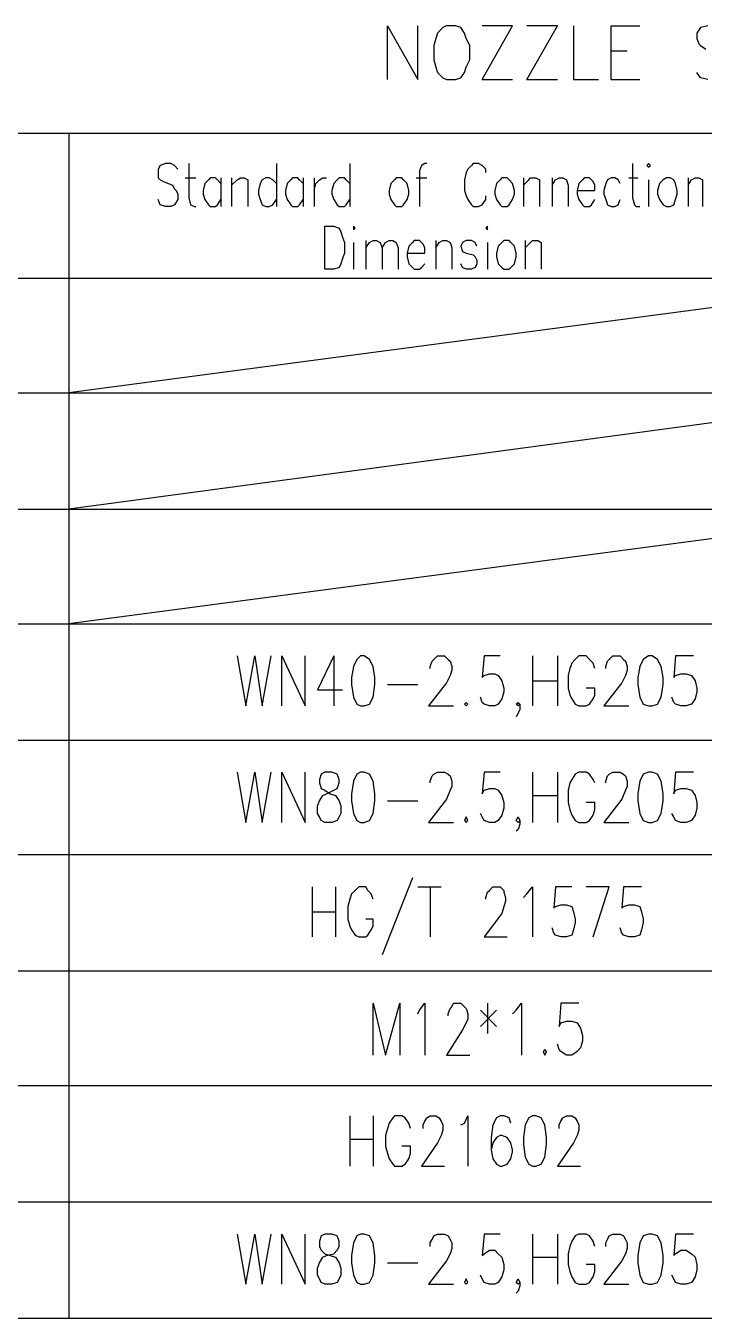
# Model space of a CAD drawing. Extents: x 0.28 to 3.47, y 0.29 to 4.81.
# Drawn here: x 2.7053 to 2.958, y 3.2707 to 3.752 of the extents above; entities that cross this region are included whole.
import ezdxf

# ---------------------------------------------------------------- set-up
doc = ezdxf.new("R2010")
doc.units = 0
doc.header["$MEASUREMENT"] = 0
doc.linetypes.add('AUSGEZOGEN', pattern=[0])
doc.layers.get('0').update_dxf_attribs({"linetype": 'AUSGEZOGEN'})

msp = doc.modelspace()

# ---------------------------------------------------------------- linework, layer by layer
for points in [[(2.84, 3.732), (2.84, 3.752), (2.84, 3.752), (2.85133, 3.732), (2.85133, 3.732), (2.85133, 3.752)], [(2.862, 3.752), (2.86067, 3.75133), (2.86067, 3.75133), (2.85867, 3.74933), (2.85867, 3.74933), (2.858, 3.74733), (2.858, 3.74733), (2.85733, 3.74467), (2.85733, 3.74467), (2.85733, 3.73933), (2.85733, 3.73933), (2.858, 3.73667), (2.858, 3.73667), (2.85867, 3.73467), (2.85867, 3.73467), (2.86067, 3.73267), (2.86067, 3.73267), (2.862, 3.732), (2.862, 3.732), (2.86533, 3.732), (2.86533, 3.732), (2.86733, 3.73267), (2.86733, 3.73267), (2.86867, 3.73467), (2.86867, 3.73467), (2.86933, 3.73667), (2.86933, 3.73667), (2.87067, 3.73933), (2.87067, 3.73933), (2.87067, 3.74467), (2.87067, 3.74467), (2.86933, 3.74733), (2.86933, 3.74733), (2.86867, 3.74933), (2.86867, 3.74933), (2.86733, 3.75133), (2.86733, 3.75133), (2.86533, 3.752), (2.86533, 3.752), (2.862, 3.752), (2.862, 3.752)], [(2.87533, 3.732), (2.88667, 3.752), (2.88667, 3.752), (2.87533, 3.752)], [(2.892, 3.732), (2.90333, 3.752), (2.90333, 3.752), (2.892, 3.752)], [(2.90933, 3.752), (2.90933, 3.732), (2.90933, 3.732), (2.91867, 3.732)], [(2.92333, 3.732), (2.92333, 3.752), (2.92333, 3.752), (2.934, 3.752)], [(2.95933, 3.752), (2.95667, 3.75133), (2.95667, 3.75133), (2.95533, 3.74933), (2.95533, 3.74933), (2.95533, 3.74733), (2.95533, 3.74733), (2.956, 3.74533), (2.956, 3.74533), (2.95667, 3.74467), (2.95667, 3.74467), (2.95867, 3.74333)], [(2.92333, 3.74267), (2.92933, 3.74267)], [(2.87533, 3.732), (2.88667, 3.732)], [(2.892, 3.732), (2.90333, 3.732)], [(2.92333, 3.732), (2.934, 3.732)], [(2.95933, 3.732), (2.95667, 3.73267), (2.95667, 3.73267), (2.95533, 3.73467)], [(2.45267, 3.712), (3.42067, 3.712), (3.42067, 3.712), (3.42067, 3.27067)], [(2.72133, 3.712), (2.72133, 3.658)], [(2.762, 3.69867), (2.76067, 3.7), (2.76067, 3.7), (2.75933, 3.70067), (2.75933, 3.70067), (2.75733, 3.70067), (2.75733, 3.70067), (2.75533, 3.7), (2.75533, 3.7), (2.75467, 3.69867), (2.75467, 3.69867), (2.75467, 3.69533), (2.75467, 3.69533), (2.75533, 3.69467), (2.75533, 3.69467), (2.75667, 3.694), (2.75667, 3.694), (2.76, 3.69267), (2.76, 3.69267), (2.76067, 3.69133), (2.76067, 3.69133), (2.76133, 3.69067), (2.76133, 3.69067), (2.762, 3.68933), (2.762, 3.68933), (2.762, 3.68733), (2.762, 3.68733), (2.76067, 3.68533), (2.76067, 3.68533), (2.75933, 3.68467), (2.75933, 3.68467), (2.75733, 3.68467), (2.75733, 3.68467), (2.75533, 3.68533), (2.75533, 3.68533), (2.75467, 3.68733)], [(2.766, 3.70067), (2.766, 3.688), (2.766, 3.688), (2.76667, 3.68533), (2.76667, 3.68533), (2.768, 3.68467), (2.768, 3.68467), (2.76867, 3.68467)], [(2.79867, 3.70067), (2.79867, 3.68467)], [(2.826, 3.70067), (2.826, 3.68467)], [(2.85467, 3.70067), (2.854, 3.70067), (2.854, 3.70067), (2.85267, 3.7), (2.85267, 3.7), (2.852, 3.698), (2.852, 3.698), (2.852, 3.68467)], [(2.87667, 3.69733), (2.87667, 3.69867), (2.87667, 3.69867), (2.87533, 3.7), (2.87533, 3.7), (2.874, 3.70067), (2.874, 3.70067), (2.872, 3.70067), (2.872, 3.70067), (2.87133, 3.7), (2.87133, 3.7), (2.87, 3.69867), (2.87, 3.69867), (2.86933, 3.69733), (2.86933, 3.69733), (2.86867, 3.69467), (2.86867, 3.69467), (2.86867, 3.69067), (2.86867, 3.69067), (2.86933, 3.68867), (2.86933, 3.68867), (2.87, 3.68733), (2.87, 3.68733), (2.87133, 3.68533), (2.87133, 3.68533), (2.872, 3.68467), (2.872, 3.68467), (2.874, 3.68467), (2.874, 3.68467), (2.87533, 3.68533), (2.87533, 3.68533), (2.87667, 3.68733), (2.87667, 3.68733), (2.87667, 3.68867)], [(2.93133, 3.70067), (2.93133, 3.688), (2.93133, 3.688), (2.932, 3.68533), (2.932, 3.68533), (2.93267, 3.68467), (2.93267, 3.68467), (2.934, 3.68467)], [(2.93667, 3.7), (2.93733, 3.69933), (2.93733, 3.69933), (2.938, 3.7), (2.938, 3.7), (2.93733, 3.70067), (2.93733, 3.70067), (2.93667, 3.7), (2.93667, 3.7)], [(2.76467, 3.69533), (2.76867, 3.69533)], [(2.778, 3.69333), (2.77667, 3.69467), (2.77667, 3.69467), (2.776, 3.69533), (2.776, 3.69533), (2.774, 3.69533), (2.774, 3.69533), (2.77333, 3.69467), (2.77333, 3.69467), (2.772, 3.69333), (2.772, 3.69333), (2.77133, 3.69067), (2.77133, 3.69067), (2.77133, 3.68933), (2.77133, 3.68933), (2.772, 3.68733), (2.772, 3.68733), (2.77333, 3.68533), (2.77333, 3.68533), (2.774, 3.68467), (2.774, 3.68467), (2.776, 3.68467), (2.776, 3.68467), (2.77667, 3.68533), (2.77667, 3.68533), (2.778, 3.68733)], [(2.778, 3.69533), (2.778, 3.68467)], [(2.782, 3.69533), (2.782, 3.68467)], [(2.782, 3.69267), (2.784, 3.69467), (2.784, 3.69467), (2.78533, 3.69533), (2.78533, 3.69533), (2.78667, 3.69533), (2.78667, 3.69533), (2.788, 3.69467), (2.788, 3.69467), (2.788, 3.68467)], [(2.79867, 3.69333), (2.79733, 3.69467), (2.79733, 3.69467), (2.796, 3.69533), (2.796, 3.69533), (2.79467, 3.69533), (2.79467, 3.69533), (2.79333, 3.69467), (2.79333, 3.69467), (2.79267, 3.69333), (2.79267, 3.69333), (2.792, 3.69067), (2.792, 3.69067), (2.792, 3.68933), (2.792, 3.68933), (2.79267, 3.68733), (2.79267, 3.68733), (2.79333, 3.68533), (2.79333, 3.68533), (2.79467, 3.68467), (2.79467, 3.68467), (2.796, 3.68467), (2.796, 3.68467), (2.79733, 3.68533), (2.79733, 3.68533), (2.79867, 3.68733)], [(2.80867, 3.69333), (2.80733, 3.69467), (2.80733, 3.69467), (2.80667, 3.69533), (2.80667, 3.69533), (2.80467, 3.69533), (2.80467, 3.69533), (2.804, 3.69467), (2.804, 3.69467), (2.80267, 3.69333), (2.80267, 3.69333), (2.802, 3.69067), (2.802, 3.69067), (2.802, 3.68933), (2.802, 3.68933), (2.80267, 3.68733), (2.80267, 3.68733), (2.804, 3.68533), (2.804, 3.68533), (2.80467, 3.68467), (2.80467, 3.68467), (2.80667, 3.68467), (2.80667, 3.68467), (2.80733, 3.68533), (2.80733, 3.68533), (2.80867, 3.68733)], [(2.80867, 3.69533), (2.80867, 3.68467)], [(2.81267, 3.69533), (2.81267, 3.68467)], [(2.81267, 3.69067), (2.81333, 3.69333), (2.81333, 3.69333), (2.81467, 3.69467), (2.81467, 3.69467), (2.816, 3.69533), (2.816, 3.69533), (2.81733, 3.69533)], [(2.826, 3.69333), (2.82467, 3.69467), (2.82467, 3.69467), (2.824, 3.69533), (2.824, 3.69533), (2.822, 3.69533), (2.822, 3.69533), (2.82133, 3.69467), (2.82133, 3.69467), (2.82, 3.69333), (2.82, 3.69333), (2.81933, 3.69067), (2.81933, 3.69067), (2.81933, 3.68933), (2.81933, 3.68933), (2.82, 3.68733), (2.82, 3.68733), (2.82133, 3.68533), (2.82133, 3.68533), (2.822, 3.68467), (2.822, 3.68467), (2.824, 3.68467), (2.824, 3.68467), (2.82467, 3.68533), (2.82467, 3.68533), (2.826, 3.68733)], [(2.84333, 3.69533), (2.84267, 3.69467), (2.84267, 3.69467), (2.84133, 3.69333), (2.84133, 3.69333), (2.84067, 3.69067), (2.84067, 3.69067), (2.84067, 3.68933), (2.84067, 3.68933), (2.84133, 3.68733), (2.84133, 3.68733), (2.84267, 3.68533), (2.84267, 3.68533), (2.84333, 3.68467), (2.84333, 3.68467), (2.84533, 3.68467), (2.84533, 3.68467), (2.846, 3.68533), (2.846, 3.68533), (2.84733, 3.68733), (2.84733, 3.68733), (2.848, 3.68933), (2.848, 3.68933), (2.848, 3.69067), (2.848, 3.69067), (2.84733, 3.69333), (2.84733, 3.69333), (2.846, 3.69467), (2.846, 3.69467), (2.84533, 3.69533), (2.84533, 3.69533), (2.84333, 3.69533), (2.84333, 3.69533)], [(2.85067, 3.69533), (2.85467, 3.69533)], [(2.88267, 3.69533), (2.882, 3.69467), (2.882, 3.69467), (2.88067, 3.69333), (2.88067, 3.69333), (2.88, 3.69067), (2.88, 3.69067), (2.88, 3.68933), (2.88, 3.68933), (2.88067, 3.68733), (2.88067, 3.68733), (2.882, 3.68533), (2.882, 3.68533), (2.88267, 3.68467), (2.88267, 3.68467), (2.88467, 3.68467), (2.88467, 3.68467), (2.88533, 3.68533), (2.88533, 3.68533), (2.88667, 3.68733), (2.88667, 3.68733), (2.88733, 3.68933), (2.88733, 3.68933), (2.88733, 3.69067), (2.88733, 3.69067), (2.88667, 3.69333), (2.88667, 3.69333), (2.88533, 3.69467), (2.88533, 3.69467), (2.88467, 3.69533), (2.88467, 3.69533), (2.88267, 3.69533), (2.88267, 3.69533)], [(2.89067, 3.69533), (2.89067, 3.68467)], [(2.89067, 3.69267), (2.89267, 3.69467), (2.89267, 3.69467), (2.89333, 3.69533), (2.89333, 3.69533), (2.89533, 3.69533), (2.89533, 3.69533), (2.89667, 3.69467), (2.89667, 3.69467), (2.89667, 3.68467)], [(2.90133, 3.69533), (2.90133, 3.68467)], [(2.90133, 3.69267), (2.90267, 3.69467), (2.90267, 3.69467), (2.904, 3.69533), (2.904, 3.69533), (2.90533, 3.69533), (2.90533, 3.69533), (2.90667, 3.69467), (2.90667, 3.69467), (2.90733, 3.69267), (2.90733, 3.69267), (2.90733, 3.68467)], [(2.91067, 3.69067), (2.91733, 3.69067), (2.91733, 3.69067), (2.91733, 3.69267), (2.91733, 3.69267), (2.91667, 3.694), (2.91667, 3.694), (2.916, 3.69467), (2.916, 3.69467), (2.91533, 3.69533), (2.91533, 3.69533), (2.91333, 3.69533), (2.91333, 3.69533), (2.91267, 3.69467), (2.91267, 3.69467), (2.91133, 3.69333), (2.91133, 3.69333), (2.91067, 3.69067), (2.91067, 3.69067), (2.91067, 3.68933), (2.91067, 3.68933), (2.91133, 3.68733), (2.91133, 3.68733), (2.91267, 3.68533), (2.91267, 3.68533), (2.91333, 3.68467), (2.91333, 3.68467), (2.91533, 3.68467), (2.91533, 3.68467), (2.916, 3.68533), (2.916, 3.68533), (2.91733, 3.68733)], [(2.92667, 3.69333), (2.926, 3.69467), (2.926, 3.69467), (2.92467, 3.69533), (2.92467, 3.69533), (2.92333, 3.69533), (2.92333, 3.69533), (2.922, 3.69467), (2.922, 3.69467), (2.92133, 3.69333), (2.92133, 3.69333), (2.92067, 3.69067), (2.92067, 3.69067), (2.92067, 3.68933), (2.92067, 3.68933), (2.92133, 3.68733), (2.92133, 3.68733), (2.922, 3.68533), (2.922, 3.68533), (2.92333, 3.68467), (2.92333, 3.68467), (2.92467, 3.68467), (2.92467, 3.68467), (2.926, 3.68533), (2.926, 3.68533), (2.92667, 3.68733)], [(2.93, 3.69533), (2.93333, 3.69533)], [(2.93733, 3.69467), (2.93733, 3.68467)], [(2.944, 3.69533), (2.94267, 3.69467), (2.94267, 3.69467), (2.94133, 3.69333), (2.94133, 3.69333), (2.94067, 3.69067), (2.94067, 3.69067), (2.94067, 3.68933), (2.94067, 3.68933), (2.94133, 3.68733), (2.94133, 3.68733), (2.94267, 3.68533), (2.94267, 3.68533), (2.944, 3.68467), (2.944, 3.68467), (2.94533, 3.68467), (2.94533, 3.68467), (2.94667, 3.68533), (2.94667, 3.68533), (2.94733, 3.68733), (2.94733, 3.68733), (2.948, 3.68933), (2.948, 3.68933), (2.948, 3.69067), (2.948, 3.69067), (2.94733, 3.69333), (2.94733, 3.69333), (2.94667, 3.69467), (2.94667, 3.69467), (2.94533, 3.69533), (2.94533, 3.69533), (2.944, 3.69533), (2.944, 3.69533)], [(2.952, 3.69533), (2.952, 3.68467)], [(2.952, 3.69267), (2.95333, 3.69467), (2.95333, 3.69467), (2.95467, 3.69533), (2.95467, 3.69533), (2.956, 3.69533), (2.956, 3.69533), (2.95733, 3.69467), (2.95733, 3.69467), (2.95733, 3.68467)], [(2.81667, 3.66133), (2.81667, 3.67733), (2.81667, 3.67733), (2.82, 3.67733), (2.82, 3.67733), (2.822, 3.67667), (2.822, 3.67667), (2.82267, 3.67533), (2.82267, 3.67533), (2.82333, 3.67333), (2.82333, 3.67333), (2.824, 3.67133), (2.824, 3.67133), (2.824, 3.66733), (2.824, 3.66733), (2.82333, 3.66533), (2.82333, 3.66533), (2.82267, 3.66333), (2.82267, 3.66333), (2.822, 3.662), (2.822, 3.662), (2.82, 3.66133), (2.82, 3.66133), (2.81667, 3.66133), (2.81667, 3.66133)], [(2.82733, 3.67667), (2.82733, 3.676), (2.82733, 3.676), (2.828, 3.67667), (2.828, 3.67667), (2.82733, 3.67733), (2.82733, 3.67733), (2.82733, 3.67667), (2.82733, 3.67667)], [(2.87667, 3.67667), (2.87733, 3.676), (2.87733, 3.676), (2.87733, 3.67733), (2.87733, 3.67733), (2.87667, 3.67667), (2.87667, 3.67667)], [(2.82733, 3.67133), (2.82733, 3.66133)], [(2.832, 3.672), (2.832, 3.66133)], [(2.832, 3.66933), (2.83333, 3.67133), (2.83333, 3.67133), (2.83467, 3.672), (2.83467, 3.672), (2.836, 3.672), (2.836, 3.672), (2.83733, 3.67133), (2.83733, 3.67133), (2.838, 3.66933), (2.838, 3.66933), (2.838, 3.66133)], [(2.838, 3.66933), (2.83933, 3.67133), (2.83933, 3.67133), (2.84067, 3.672), (2.84067, 3.672), (2.842, 3.672), (2.842, 3.672), (2.84333, 3.67133), (2.84333, 3.67133), (2.844, 3.66933), (2.844, 3.66933), (2.844, 3.66133)], [(2.84733, 3.66733), (2.854, 3.66733), (2.854, 3.66733), (2.854, 3.66933), (2.854, 3.66933), (2.85333, 3.67067), (2.85333, 3.67067), (2.85267, 3.67133), (2.85267, 3.67133), (2.852, 3.672), (2.852, 3.672), (2.85, 3.672), (2.85, 3.672), (2.84933, 3.67133), (2.84933, 3.67133), (2.848, 3.67), (2.848, 3.67), (2.84733, 3.66733), (2.84733, 3.66733), (2.84733, 3.666), (2.84733, 3.666), (2.848, 3.66333), (2.848, 3.66333), (2.84933, 3.662), (2.84933, 3.662), (2.85, 3.66133), (2.85, 3.66133), (2.852, 3.66133), (2.852, 3.66133), (2.85267, 3.662), (2.85267, 3.662), (2.854, 3.66333)], [(2.858, 3.672), (2.858, 3.66133)], [(2.858, 3.66933), (2.85933, 3.67133), (2.85933, 3.67133), (2.86067, 3.672), (2.86067, 3.672), (2.862, 3.672), (2.862, 3.672), (2.86333, 3.67133), (2.86333, 3.67133), (2.864, 3.66933), (2.864, 3.66933), (2.864, 3.66133)], [(2.87333, 3.67), (2.87267, 3.67133), (2.87267, 3.67133), (2.87133, 3.672), (2.87133, 3.672), (2.86933, 3.672), (2.86933, 3.672), (2.868, 3.67133), (2.868, 3.67133), (2.86733, 3.67), (2.86733, 3.67), (2.868, 3.668), (2.868, 3.668), (2.86933, 3.66733), (2.86933, 3.66733), (2.872, 3.66667), (2.872, 3.66667), (2.87267, 3.666), (2.87267, 3.666), (2.87333, 3.66467), (2.87333, 3.66467), (2.87333, 3.66333), (2.87333, 3.66333), (2.87267, 3.662), (2.87267, 3.662), (2.87133, 3.66133), (2.87133, 3.66133), (2.86933, 3.66133), (2.86933, 3.66133), (2.868, 3.662), (2.868, 3.662), (2.86733, 3.66333)], [(2.87733, 3.67133), (2.87733, 3.66133)], [(2.88333, 3.672), (2.88267, 3.67133), (2.88267, 3.67133), (2.88133, 3.67), (2.88133, 3.67), (2.88067, 3.66733), (2.88067, 3.66733), (2.88067, 3.666), (2.88067, 3.666), (2.88133, 3.66333), (2.88133, 3.66333), (2.88267, 3.662), (2.88267, 3.662), (2.88333, 3.66133), (2.88333, 3.66133), (2.88533, 3.66133), (2.88533, 3.66133), (2.886, 3.662), (2.886, 3.662), (2.88733, 3.66333), (2.88733, 3.66333), (2.888, 3.666), (2.888, 3.666), (2.888, 3.66733), (2.888, 3.66733), (2.88733, 3.67), (2.88733, 3.67), (2.886, 3.67133), (2.886, 3.67133), (2.88533, 3.672), (2.88533, 3.672), (2.88333, 3.672), (2.88333, 3.672)], [(2.89133, 3.672), (2.89133, 3.66133)], [(2.89133, 3.66933), (2.89333, 3.67133), (2.89333, 3.67133), (2.894, 3.672), (2.894, 3.672), (2.896, 3.672), (2.896, 3.672), (2.89733, 3.67133), (2.89733, 3.67133), (2.89733, 3.66133)], [(2.45267, 3.658), (3.42067, 3.658)], [(2.72133, 3.658), (2.72133, 3.27067)], [(3.044, 3.658), (2.72133, 3.61533)], [(2.45267, 3.61533), (3.42067, 3.61533)], [(3.044, 3.61533), (2.72133, 3.572)], [(2.45267, 3.572), (3.42067, 3.572)], [(3.044, 3.572), (2.72133, 3.52933)], [(2.45267, 3.52933), (3.42067, 3.52933)], [(2.784, 3.51733), (2.78733, 3.49867), (2.78733, 3.49867), (2.79067, 3.51733), (2.79067, 3.51733), (2.79333, 3.49867), (2.79333, 3.49867), (2.79667, 3.51733)], [(2.80067, 3.49867), (2.80067, 3.51733), (2.80067, 3.51733), (2.80933, 3.49867), (2.80933, 3.49867), (2.80933, 3.51733)], [(2.82, 3.51733), (2.814, 3.50467), (2.814, 3.50467), (2.82333, 3.50467)], [(2.82, 3.51733), (2.82, 3.49867)], [(2.83, 3.51733), (2.82867, 3.516), (2.82867, 3.516), (2.82733, 3.51333), (2.82733, 3.51333), (2.82667, 3.50933), (2.82667, 3.50933), (2.82667, 3.50667), (2.82667, 3.50667), (2.82733, 3.502), (2.82733, 3.502), (2.82867, 3.49933), (2.82867, 3.49933), (2.83, 3.49867), (2.83, 3.49867), (2.83133, 3.49867), (2.83133, 3.49867), (2.83333, 3.49933), (2.83333, 3.49933), (2.83467, 3.502), (2.83467, 3.502), (2.83533, 3.50667), (2.83533, 3.50667), (2.83533, 3.50933), (2.83533, 3.50933), (2.83467, 3.51333), (2.83467, 3.51333), (2.83333, 3.516), (2.83333, 3.516), (2.83133, 3.51733), (2.83133, 3.51733), (2.83, 3.51733), (2.83, 3.51733)], [(2.856, 3.51267), (2.856, 3.51333), (2.856, 3.51333), (2.85667, 3.51533), (2.85667, 3.51533), (2.85733, 3.516), (2.85733, 3.516), (2.85867, 3.51733), (2.85867, 3.51733), (2.86133, 3.51733), (2.86133, 3.51733), (2.86267, 3.516), (2.86267, 3.516), (2.86333, 3.51533), (2.86333, 3.51533), (2.864, 3.51333), (2.864, 3.51333), (2.864, 3.512), (2.864, 3.512), (2.86333, 3.51), (2.86333, 3.51), (2.862, 3.50733), (2.862, 3.50733), (2.85533, 3.49867), (2.85533, 3.49867), (2.86467, 3.49867)], [(2.882, 3.51733), (2.876, 3.51733), (2.876, 3.51733), (2.87533, 3.50933), (2.87533, 3.50933), (2.876, 3.51), (2.876, 3.51), (2.878, 3.51067), (2.878, 3.51067), (2.88, 3.51067), (2.88, 3.51067), (2.88133, 3.51), (2.88133, 3.51), (2.88267, 3.508), (2.88267, 3.508), (2.88333, 3.50533), (2.88333, 3.50533), (2.88333, 3.504), (2.88333, 3.504), (2.88267, 3.50133), (2.88267, 3.50133), (2.88133, 3.49933), (2.88133, 3.49933), (2.88, 3.49867), (2.88, 3.49867), (2.878, 3.49867), (2.878, 3.49867), (2.876, 3.49933), (2.876, 3.49933), (2.87533, 3.5), (2.87533, 3.5), (2.87467, 3.502)], [(2.894, 3.51733), (2.894, 3.49867)], [(2.90333, 3.51733), (2.90333, 3.49867)], [(2.91733, 3.51267), (2.91667, 3.51467), (2.91667, 3.51467), (2.91533, 3.516), (2.91533, 3.516), (2.914, 3.51733), (2.914, 3.51733), (2.91133, 3.51733), (2.91133, 3.51733), (2.91, 3.516), (2.91, 3.516), (2.90867, 3.51467), (2.90867, 3.51467), (2.908, 3.51267), (2.908, 3.51267), (2.90733, 3.51), (2.90733, 3.51), (2.90733, 3.50533), (2.90733, 3.50533), (2.908, 3.50267), (2.908, 3.50267), (2.90867, 3.50133), (2.90867, 3.50133), (2.91, 3.49933), (2.91, 3.49933), (2.91133, 3.49867), (2.91133, 3.49867), (2.914, 3.49867), (2.914, 3.49867), (2.91533, 3.49933), (2.91533, 3.49933), (2.91667, 3.50133), (2.91667, 3.50133), (2.91733, 3.50267), (2.91733, 3.50267), (2.91733, 3.50533), (2.91733, 3.50533), (2.914, 3.50533)], [(2.92133, 3.51267), (2.92133, 3.51333), (2.92133, 3.51333), (2.922, 3.51533), (2.922, 3.51533), (2.92267, 3.516), (2.92267, 3.516), (2.924, 3.51733), (2.924, 3.51733), (2.92667, 3.51733), (2.92667, 3.51733), (2.928, 3.516), (2.928, 3.516), (2.92867, 3.51533), (2.92867, 3.51533), (2.92933, 3.51333), (2.92933, 3.51333), (2.92933, 3.512), (2.92933, 3.512), (2.92867, 3.51), (2.92867, 3.51), (2.92733, 3.50733), (2.92733, 3.50733), (2.92067, 3.49867), (2.92067, 3.49867), (2.93, 3.49867)], [(2.93733, 3.51733), (2.93533, 3.516), (2.93533, 3.516), (2.934, 3.51333), (2.934, 3.51333), (2.93333, 3.50933), (2.93333, 3.50933), (2.93333, 3.50667), (2.93333, 3.50667), (2.934, 3.502), (2.934, 3.502), (2.93533, 3.49933), (2.93533, 3.49933), (2.93733, 3.49867), (2.93733, 3.49867), (2.93867, 3.49867), (2.93867, 3.49867), (2.94067, 3.49933), (2.94067, 3.49933), (2.942, 3.502), (2.942, 3.502), (2.94267, 3.50667), (2.94267, 3.50667), (2.94267, 3.50933), (2.94267, 3.50933), (2.942, 3.51333), (2.942, 3.51333), (2.94067, 3.516), (2.94067, 3.516), (2.93867, 3.51733), (2.93867, 3.51733), (2.93733, 3.51733), (2.93733, 3.51733)], [(2.954, 3.51733), (2.94733, 3.51733), (2.94733, 3.51733), (2.94667, 3.50933), (2.94667, 3.50933), (2.94733, 3.51), (2.94733, 3.51), (2.94933, 3.51067), (2.94933, 3.51067), (2.95133, 3.51067), (2.95133, 3.51067), (2.95333, 3.51), (2.95333, 3.51), (2.95467, 3.508), (2.95467, 3.508), (2.95533, 3.50533), (2.95533, 3.50533), (2.95533, 3.504), (2.95533, 3.504), (2.95467, 3.50133), (2.95467, 3.50133), (2.95333, 3.49933), (2.95333, 3.49933), (2.95133, 3.49867), (2.95133, 3.49867), (2.94933, 3.49867), (2.94933, 3.49867), (2.94733, 3.49933), (2.94733, 3.49933), (2.94667, 3.5), (2.94667, 3.5), (2.946, 3.502)], [(2.84, 3.50667), (2.85133, 3.50667)], [(2.894, 3.508), (2.90333, 3.508)], [(2.86933, 3.5), (2.86867, 3.49933), (2.86867, 3.49933), (2.86933, 3.49867), (2.86933, 3.49867), (2.87, 3.49933), (2.87, 3.49933), (2.86933, 3.5), (2.86933, 3.5)], [(2.88933, 3.49933), (2.88867, 3.49867), (2.88867, 3.49867), (2.888, 3.49933), (2.888, 3.49933), (2.88867, 3.5), (2.88867, 3.5), (2.88933, 3.49933), (2.88933, 3.49933), (2.88933, 3.49733), (2.88933, 3.49733), (2.88867, 3.496), (2.88867, 3.496), (2.888, 3.49467)], [(2.45267, 3.486), (3.42067, 3.486)], [(2.784, 3.474), (2.78733, 3.45533), (2.78733, 3.45533), (2.79067, 3.474), (2.79067, 3.474), (2.79333, 3.45533), (2.79333, 3.45533), (2.79667, 3.474)], [(2.80067, 3.45533), (2.80067, 3.474), (2.80067, 3.474), (2.80933, 3.45533), (2.80933, 3.45533), (2.80933, 3.474)], [(2.81667, 3.474), (2.81533, 3.47333), (2.81533, 3.47333), (2.81467, 3.47133), (2.81467, 3.47133), (2.81467, 3.47), (2.81467, 3.47), (2.81533, 3.468), (2.81533, 3.468), (2.81667, 3.46733), (2.81667, 3.46733), (2.81867, 3.466), (2.81867, 3.466), (2.82067, 3.46533), (2.82067, 3.46533), (2.822, 3.46333), (2.822, 3.46333), (2.82267, 3.46133), (2.82267, 3.46133), (2.82267, 3.45867), (2.82267, 3.45867), (2.822, 3.45733), (2.822, 3.45733), (2.82133, 3.456), (2.82133, 3.456), (2.81933, 3.45533), (2.81933, 3.45533), (2.81667, 3.45533), (2.81667, 3.45533), (2.81533, 3.456), (2.81533, 3.456), (2.81467, 3.45733), (2.81467, 3.45733), (2.814, 3.45867), (2.814, 3.45867), (2.814, 3.46133), (2.814, 3.46133), (2.81467, 3.46333), (2.81467, 3.46333), (2.816, 3.46533), (2.816, 3.46533), (2.81733, 3.466), (2.81733, 3.466), (2.82, 3.46733), (2.82, 3.46733), (2.82133, 3.468), (2.82133, 3.468), (2.822, 3.47), (2.822, 3.47), (2.822, 3.47133), (2.822, 3.47133), (2.82133, 3.47333), (2.82133, 3.47333), (2.81933, 3.474), (2.81933, 3.474), (2.81667, 3.474), (2.81667, 3.474)], [(2.83, 3.474), (2.82867, 3.47333), (2.82867, 3.47333), (2.82733, 3.47067), (2.82733, 3.47067), (2.82667, 3.466), (2.82667, 3.466), (2.82667, 3.46333), (2.82667, 3.46333), (2.82733, 3.45867), (2.82733, 3.45867), (2.82867, 3.456), (2.82867, 3.456), (2.83, 3.45533), (2.83, 3.45533), (2.83133, 3.45533), (2.83133, 3.45533), (2.83333, 3.456), (2.83333, 3.456), (2.83467, 3.45867), (2.83467, 3.45867), (2.83533, 3.46333), (2.83533, 3.46333), (2.83533, 3.466), (2.83533, 3.466), (2.83467, 3.47067), (2.83467, 3.47067), (2.83333, 3.47333), (2.83333, 3.47333), (2.83133, 3.474), (2.83133, 3.474), (2.83, 3.474), (2.83, 3.474)], [(2.856, 3.47), (2.856, 3.47067), (2.856, 3.47067), (2.85667, 3.47267), (2.85667, 3.47267), (2.85733, 3.47333), (2.85733, 3.47333), (2.85867, 3.474), (2.85867, 3.474), (2.86133, 3.474), (2.86133, 3.474), (2.86267, 3.47333), (2.86267, 3.47333), (2.86333, 3.47267), (2.86333, 3.47267), (2.864, 3.47067), (2.864, 3.47067), (2.864, 3.46867), (2.864, 3.46867), (2.86333, 3.46733), (2.86333, 3.46733), (2.862, 3.464), (2.862, 3.464), (2.85533, 3.45533), (2.85533, 3.45533), (2.86467, 3.45533)], [(2.882, 3.474), (2.876, 3.474), (2.876, 3.474), (2.87533, 3.466), (2.87533, 3.466), (2.876, 3.46733), (2.876, 3.46733), (2.878, 3.468), (2.878, 3.468), (2.88, 3.468), (2.88, 3.468), (2.88133, 3.46733), (2.88133, 3.46733), (2.88267, 3.46533), (2.88267, 3.46533), (2.88333, 3.46267), (2.88333, 3.46267), (2.88333, 3.46067), (2.88333, 3.46067), (2.88267, 3.458), (2.88267, 3.458), (2.88133, 3.456), (2.88133, 3.456), (2.88, 3.45533), (2.88, 3.45533), (2.878, 3.45533), (2.878, 3.45533), (2.876, 3.456), (2.876, 3.456), (2.87533, 3.45733), (2.87533, 3.45733), (2.87467, 3.45867)], [(2.894, 3.474), (2.894, 3.45533)], [(2.90333, 3.474), (2.90333, 3.45533)], [(2.91733, 3.47), (2.91667, 3.47133), (2.91667, 3.47133), (2.91533, 3.47333), (2.91533, 3.47333), (2.914, 3.474), (2.914, 3.474), (2.91133, 3.474), (2.91133, 3.474), (2.91, 3.47333), (2.91, 3.47333), (2.90867, 3.47133), (2.90867, 3.47133), (2.908, 3.47), (2.908, 3.47), (2.90733, 3.46733), (2.90733, 3.46733), (2.90733, 3.46267), (2.90733, 3.46267), (2.908, 3.46), (2.908, 3.46), (2.90867, 3.458), (2.90867, 3.458), (2.91, 3.456), (2.91, 3.456), (2.91133, 3.45533), (2.91133, 3.45533), (2.914, 3.45533), (2.914, 3.45533), (2.91533, 3.456), (2.91533, 3.456), (2.91667, 3.458), (2.91667, 3.458), (2.91733, 3.46), (2.91733, 3.46), (2.91733, 3.46267), (2.91733, 3.46267), (2.914, 3.46267)], [(2.92133, 3.47), (2.92133, 3.47067), (2.92133, 3.47067), (2.922, 3.47267), (2.922, 3.47267), (2.92267, 3.47333), (2.92267, 3.47333), (2.924, 3.474), (2.924, 3.474), (2.92667, 3.474), (2.92667, 3.474), (2.928, 3.47333), (2.928, 3.47333), (2.92867, 3.47267), (2.92867, 3.47267), (2.92933, 3.47067), (2.92933, 3.47067), (2.92933, 3.46867), (2.92933, 3.46867), (2.92867, 3.46733), (2.92867, 3.46733), (2.92733, 3.464), (2.92733, 3.464), (2.92067, 3.45533), (2.92067, 3.45533), (2.93, 3.45533)], [(2.93733, 3.474), (2.93533, 3.47333), (2.93533, 3.47333), (2.934, 3.47067), (2.934, 3.47067), (2.93333, 3.466), (2.93333, 3.466), (2.93333, 3.46333), (2.93333, 3.46333), (2.934, 3.45867), (2.934, 3.45867), (2.93533, 3.456), (2.93533, 3.456), (2.93733, 3.45533), (2.93733, 3.45533), (2.93867, 3.45533), (2.93867, 3.45533), (2.94067, 3.456), (2.94067, 3.456), (2.942, 3.45867), (2.942, 3.45867), (2.94267, 3.46333), (2.94267, 3.46333), (2.94267, 3.466), (2.94267, 3.466), (2.942, 3.47067), (2.942, 3.47067), (2.94067, 3.47333), (2.94067, 3.47333), (2.93867, 3.474), (2.93867, 3.474), (2.93733, 3.474), (2.93733, 3.474)], [(2.954, 3.474), (2.94733, 3.474), (2.94733, 3.474), (2.94667, 3.466), (2.94667, 3.466), (2.94733, 3.46733), (2.94733, 3.46733), (2.94933, 3.468), (2.94933, 3.468), (2.95133, 3.468), (2.95133, 3.468), (2.95333, 3.46733), (2.95333, 3.46733), (2.95467, 3.46533), (2.95467, 3.46533), (2.95533, 3.46267), (2.95533, 3.46267), (2.95533, 3.46067), (2.95533, 3.46067), (2.95467, 3.458), (2.95467, 3.458), (2.95333, 3.456), (2.95333, 3.456), (2.95133, 3.45533), (2.95133, 3.45533), (2.94933, 3.45533), (2.94933, 3.45533), (2.94733, 3.456), (2.94733, 3.456), (2.94667, 3.45733), (2.94667, 3.45733), (2.946, 3.45867)], [(2.84, 3.46333), (2.85133, 3.46333)], [(2.894, 3.46533), (2.90333, 3.46533)], [(2.86933, 3.45733), (2.86867, 3.456), (2.86867, 3.456), (2.86933, 3.45533), (2.86933, 3.45533), (2.87, 3.456), (2.87, 3.456), (2.86933, 3.45733), (2.86933, 3.45733)], [(2.88933, 3.456), (2.88867, 3.45533), (2.88867, 3.45533), (2.888, 3.456), (2.888, 3.456), (2.88867, 3.45733), (2.88867, 3.45733), (2.88933, 3.456), (2.88933, 3.456), (2.88933, 3.45467), (2.88933, 3.45467), (2.88867, 3.45267), (2.88867, 3.45267), (2.888, 3.452)], [(2.45267, 3.44333), (3.42067, 3.44333)], [(2.84933, 3.43467), (2.838, 3.406)], [(2.812, 3.43133), (2.812, 3.41267)], [(2.82067, 3.43133), (2.82067, 3.41267)], [(2.83467, 3.42667), (2.834, 3.42867), (2.834, 3.42867), (2.83267, 3.43), (2.83267, 3.43), (2.832, 3.43133), (2.832, 3.43133), (2.82933, 3.43133), (2.82933, 3.43133), (2.828, 3.43), (2.828, 3.43), (2.82667, 3.42867), (2.82667, 3.42867), (2.826, 3.42667), (2.826, 3.42667), (2.82533, 3.424), (2.82533, 3.424), (2.82533, 3.41933), (2.82533, 3.41933), (2.826, 3.41667), (2.826, 3.41667), (2.82667, 3.41533), (2.82667, 3.41533), (2.828, 3.41333), (2.828, 3.41333), (2.82933, 3.41267), (2.82933, 3.41267), (2.832, 3.41267), (2.832, 3.41267), (2.83267, 3.41333), (2.83267, 3.41333), (2.834, 3.41533), (2.834, 3.41533), (2.83467, 3.41667), (2.83467, 3.41667), (2.83467, 3.41933), (2.83467, 3.41933), (2.832, 3.41933)], [(2.85133, 3.43133), (2.86, 3.43133)], [(2.856, 3.43133), (2.856, 3.41267)], [(2.87667, 3.42667), (2.87667, 3.42733), (2.87667, 3.42733), (2.87733, 3.42933), (2.87733, 3.42933), (2.878, 3.43), (2.878, 3.43), (2.87933, 3.43133), (2.87933, 3.43133), (2.882, 3.43133), (2.882, 3.43133), (2.88333, 3.43), (2.88333, 3.43), (2.88333, 3.42933), (2.88333, 3.42933), (2.884, 3.42733), (2.884, 3.42733), (2.884, 3.426), (2.884, 3.426), (2.88333, 3.424), (2.88333, 3.424), (2.88267, 3.42133), (2.88267, 3.42133), (2.876, 3.41267), (2.876, 3.41267), (2.88467, 3.41267)], [(2.89067, 3.42733), (2.892, 3.42867), (2.892, 3.42867), (2.894, 3.43133), (2.894, 3.43133), (2.894, 3.41267)], [(2.90867, 3.43133), (2.90267, 3.43133), (2.90267, 3.43133), (2.902, 3.42333), (2.902, 3.42333), (2.90267, 3.424), (2.90267, 3.424), (2.90467, 3.42467), (2.90467, 3.42467), (2.90667, 3.42467), (2.90667, 3.42467), (2.90867, 3.424), (2.90867, 3.424), (2.90933, 3.422), (2.90933, 3.422), (2.91, 3.41933), (2.91, 3.41933), (2.91, 3.418), (2.91, 3.418), (2.90933, 3.41533), (2.90933, 3.41533), (2.90867, 3.41333), (2.90867, 3.41333), (2.90667, 3.41267), (2.90667, 3.41267), (2.90467, 3.41267), (2.90467, 3.41267), (2.90267, 3.41333), (2.90267, 3.41333), (2.902, 3.414), (2.902, 3.414), (2.90133, 3.416)], [(2.91667, 3.41267), (2.92267, 3.43133), (2.92267, 3.43133), (2.914, 3.43133)], [(2.93467, 3.43133), (2.928, 3.43133), (2.928, 3.43133), (2.92733, 3.42333), (2.92733, 3.42333), (2.928, 3.424), (2.928, 3.424), (2.93, 3.42467), (2.93, 3.42467), (2.932, 3.42467), (2.932, 3.42467), (2.934, 3.424), (2.934, 3.424), (2.93467, 3.422), (2.93467, 3.422), (2.93533, 3.41933), (2.93533, 3.41933), (2.93533, 3.418), (2.93533, 3.418), (2.93467, 3.41533), (2.93467, 3.41533), (2.934, 3.41333), (2.934, 3.41333), (2.932, 3.41267), (2.932, 3.41267), (2.93, 3.41267), (2.93, 3.41267), (2.928, 3.41333), (2.928, 3.41333), (2.92733, 3.414), (2.92733, 3.414), (2.92667, 3.416)], [(2.812, 3.422), (2.82067, 3.422)], [(2.45267, 3.4), (3.42067, 3.4)], [(2.83467, 3.36867), (2.83467, 3.388), (2.83467, 3.388), (2.83933, 3.36867), (2.83933, 3.36867), (2.84467, 3.388), (2.84467, 3.388), (2.84467, 3.36867)], [(2.85133, 3.384), (2.852, 3.38533), (2.852, 3.38533), (2.854, 3.388), (2.854, 3.388), (2.854, 3.36867)], [(2.86267, 3.38333), (2.86267, 3.384), (2.86267, 3.384), (2.86333, 3.386), (2.86333, 3.386), (2.864, 3.38667), (2.864, 3.38667), (2.86467, 3.388), (2.86467, 3.388), (2.86733, 3.388), (2.86733, 3.388), (2.86867, 3.38667), (2.86867, 3.38667), (2.86933, 3.386), (2.86933, 3.386), (2.87, 3.384), (2.87, 3.384), (2.87, 3.382), (2.87, 3.382), (2.86933, 3.38067), (2.86933, 3.38067), (2.868, 3.378), (2.868, 3.378), (2.862, 3.36867), (2.862, 3.36867), (2.87067, 3.36867)], [(2.87467, 3.38533), (2.88067, 3.37933)], [(2.88067, 3.38533), (2.87467, 3.37933)], [(2.87733, 3.388), (2.87733, 3.37667)], [(2.88667, 3.384), (2.888, 3.38533), (2.888, 3.38533), (2.89, 3.388), (2.89, 3.388), (2.89, 3.36867)], [(2.91133, 3.388), (2.90467, 3.388), (2.90467, 3.388), (2.904, 3.37933), (2.904, 3.37933), (2.90467, 3.38067), (2.90467, 3.38067), (2.90667, 3.38133), (2.90667, 3.38133), (2.90867, 3.38133), (2.90867, 3.38133), (2.91067, 3.38067), (2.91067, 3.38067), (2.912, 3.37867), (2.912, 3.37867), (2.91267, 3.376), (2.91267, 3.376), (2.91267, 3.374), (2.91267, 3.374), (2.912, 3.37133), (2.912, 3.37133), (2.91067, 3.37), (2.91067, 3.37), (2.90867, 3.36867), (2.90867, 3.36867), (2.90667, 3.36867), (2.90667, 3.36867), (2.90467, 3.37), (2.90467, 3.37), (2.904, 3.37067), (2.904, 3.37067), (2.90333, 3.37267)], [(2.89867, 3.37067), (2.898, 3.37), (2.898, 3.37), (2.89867, 3.36867), (2.89867, 3.36867), (2.89933, 3.37), (2.89933, 3.37), (2.89867, 3.37067), (2.89867, 3.37067)], [(2.45267, 3.35733), (3.42067, 3.35733)], [(2.826, 3.346), (2.826, 3.32733)], [(2.83467, 3.346), (2.83467, 3.32733)], [(2.84867, 3.34133), (2.848, 3.34333), (2.848, 3.34333), (2.84667, 3.34533), (2.84667, 3.34533), (2.84533, 3.346), (2.84533, 3.346), (2.84267, 3.346), (2.84267, 3.346), (2.842, 3.34533), (2.842, 3.34533), (2.84067, 3.34333), (2.84067, 3.34333), (2.84, 3.34133), (2.84, 3.34133), (2.83933, 3.33867), (2.83933, 3.33867), (2.83933, 3.33467), (2.83933, 3.33467), (2.84, 3.332), (2.84, 3.332), (2.84067, 3.33), (2.84067, 3.33), (2.842, 3.328), (2.842, 3.328), (2.84267, 3.32733), (2.84267, 3.32733), (2.84533, 3.32733), (2.84533, 3.32733), (2.84667, 3.328), (2.84667, 3.328), (2.848, 3.33), (2.848, 3.33), (2.84867, 3.332), (2.84867, 3.332), (2.84867, 3.33467), (2.84867, 3.33467), (2.84533, 3.33467)], [(2.85333, 3.34133), (2.85333, 3.34267), (2.85333, 3.34267), (2.854, 3.344), (2.854, 3.344), (2.85467, 3.34533), (2.85467, 3.34533), (2.856, 3.346), (2.856, 3.346), (2.858, 3.346), (2.858, 3.346), (2.85933, 3.34533), (2.85933, 3.34533), (2.86, 3.344), (2.86, 3.344), (2.86067, 3.34267), (2.86067, 3.34267), (2.86067, 3.34067), (2.86067, 3.34067), (2.86, 3.33867), (2.86, 3.33867), (2.85867, 3.336), (2.85867, 3.336), (2.85267, 3.32733), (2.85267, 3.32733), (2.86133, 3.32733)], [(2.86733, 3.34267), (2.86867, 3.34333), (2.86867, 3.34333), (2.87, 3.346), (2.87, 3.346), (2.87, 3.32733)], [(2.886, 3.34333), (2.88533, 3.34533), (2.88533, 3.34533), (2.88333, 3.346), (2.88333, 3.346), (2.882, 3.346), (2.882, 3.346), (2.88067, 3.34533), (2.88067, 3.34533), (2.87933, 3.34267), (2.87933, 3.34267), (2.87867, 3.338), (2.87867, 3.338), (2.87867, 3.33333), (2.87867, 3.33333), (2.87933, 3.33), (2.87933, 3.33), (2.88067, 3.328), (2.88067, 3.328), (2.882, 3.32733), (2.882, 3.32733), (2.88267, 3.32733), (2.88267, 3.32733), (2.88467, 3.328), (2.88467, 3.328), (2.886, 3.33), (2.886, 3.33), (2.88667, 3.33267), (2.88667, 3.33267), (2.88667, 3.33333), (2.88667, 3.33333), (2.886, 3.336), (2.886, 3.336), (2.88467, 3.338), (2.88467, 3.338), (2.88267, 3.33867), (2.88267, 3.33867), (2.882, 3.33867), (2.882, 3.33867), (2.88067, 3.338), (2.88067, 3.338), (2.87933, 3.336), (2.87933, 3.336), (2.87867, 3.33333)], [(2.894, 3.346), (2.89267, 3.34533), (2.89267, 3.34533), (2.89133, 3.34267), (2.89133, 3.34267), (2.89067, 3.338), (2.89067, 3.338), (2.89067, 3.33533), (2.89067, 3.33533), (2.89133, 3.33067), (2.89133, 3.33067), (2.89267, 3.328), (2.89267, 3.328), (2.894, 3.32733), (2.894, 3.32733), (2.89533, 3.32733), (2.89533, 3.32733), (2.89733, 3.328), (2.89733, 3.328), (2.89867, 3.33067), (2.89867, 3.33067), (2.89933, 3.33533), (2.89933, 3.33533), (2.89933, 3.338), (2.89933, 3.338), (2.89867, 3.34267), (2.89867, 3.34267), (2.89733, 3.34533), (2.89733, 3.34533), (2.89533, 3.346), (2.89533, 3.346), (2.894, 3.346), (2.894, 3.346)], [(2.904, 3.34133), (2.904, 3.34267), (2.904, 3.34267), (2.90467, 3.344), (2.90467, 3.344), (2.90533, 3.34533), (2.90533, 3.34533), (2.90667, 3.346), (2.90667, 3.346), (2.90867, 3.346), (2.90867, 3.346), (2.91, 3.34533), (2.91, 3.34533), (2.91067, 3.344), (2.91067, 3.344), (2.91133, 3.34267), (2.91133, 3.34267), (2.91133, 3.34067), (2.91133, 3.34067), (2.91067, 3.33867), (2.91067, 3.33867), (2.90933, 3.336), (2.90933, 3.336), (2.90333, 3.32733), (2.90333, 3.32733), (2.912, 3.32733)], [(2.826, 3.33733), (2.83467, 3.33733)], [(2.45267, 3.314), (3.42067, 3.314)], [(2.784, 3.302), (2.78733, 3.28333), (2.78733, 3.28333), (2.79067, 3.302), (2.79067, 3.302), (2.79333, 3.28333), (2.79333, 3.28333), (2.79667, 3.302)], [(2.80067, 3.28333), (2.80067, 3.302), (2.80067, 3.302), (2.80933, 3.28333), (2.80933, 3.28333), (2.80933, 3.302)], [(2.81667, 3.302), (2.81533, 3.30133), (2.81533, 3.30133), (2.81467, 3.29933), (2.81467, 3.29933), (2.81467, 3.29733), (2.81467, 3.29733), (2.81533, 3.296), (2.81533, 3.296), (2.81667, 3.29467), (2.81667, 3.29467), (2.81867, 3.294), (2.81867, 3.294), (2.82067, 3.29333), (2.82067, 3.29333), (2.822, 3.29133), (2.822, 3.29133), (2.82267, 3.28933), (2.82267, 3.28933), (2.82267, 3.28667), (2.82267, 3.28667), (2.822, 3.28533), (2.822, 3.28533), (2.82133, 3.284), (2.82133, 3.284), (2.81933, 3.28333), (2.81933, 3.28333), (2.81667, 3.28333), (2.81667, 3.28333), (2.81533, 3.284), (2.81533, 3.284), (2.81467, 3.28533), (2.81467, 3.28533), (2.814, 3.28667), (2.814, 3.28667), (2.814, 3.28933), (2.814, 3.28933), (2.81467, 3.29133), (2.81467, 3.29133), (2.816, 3.29333), (2.816, 3.29333), (2.81733, 3.294), (2.81733, 3.294), (2.82, 3.29467), (2.82, 3.29467), (2.82133, 3.296), (2.82133, 3.296), (2.822, 3.29733), (2.822, 3.29733), (2.822, 3.29933), (2.822, 3.29933), (2.82133, 3.30133), (2.82133, 3.30133), (2.81933, 3.302), (2.81933, 3.302), (2.81667, 3.302), (2.81667, 3.302)], [(2.83, 3.302), (2.82867, 3.30133), (2.82867, 3.30133), (2.82733, 3.29867), (2.82733, 3.29867), (2.82667, 3.294), (2.82667, 3.294), (2.82667, 3.29133), (2.82667, 3.29133), (2.82733, 3.28667), (2.82733, 3.28667), (2.82867, 3.284), (2.82867, 3.284), (2.83, 3.28333), (2.83, 3.28333), (2.83133, 3.28333), (2.83133, 3.28333), (2.83333, 3.284), (2.83333, 3.284), (2.83467, 3.28667), (2.83467, 3.28667), (2.83533, 3.29133), (2.83533, 3.29133), (2.83533, 3.294), (2.83533, 3.294), (2.83467, 3.29867), (2.83467, 3.29867), (2.83333, 3.30133), (2.83333, 3.30133), (2.83133, 3.302), (2.83133, 3.302), (2.83, 3.302), (2.83, 3.302)], [(2.856, 3.29733), (2.856, 3.29867), (2.856, 3.29867), (2.85667, 3.3), (2.85667, 3.3), (2.85733, 3.30133), (2.85733, 3.30133), (2.85867, 3.302), (2.85867, 3.302), (2.86133, 3.302), (2.86133, 3.302), (2.86267, 3.30133), (2.86267, 3.30133), (2.86333, 3.3), (2.86333, 3.3), (2.864, 3.29867), (2.864, 3.29867), (2.864, 3.29667), (2.864, 3.29667), (2.86333, 3.29467), (2.86333, 3.29467), (2.862, 3.292), (2.862, 3.292), (2.85533, 3.28333), (2.85533, 3.28333), (2.86467, 3.28333)], [(2.882, 3.302), (2.876, 3.302), (2.876, 3.302), (2.87533, 3.294), (2.87533, 3.294), (2.876, 3.29467), (2.876, 3.29467), (2.878, 3.296), (2.878, 3.296), (2.88, 3.296), (2.88, 3.296), (2.88133, 3.29467), (2.88133, 3.29467), (2.88267, 3.29333), (2.88267, 3.29333), (2.88333, 3.29067), (2.88333, 3.29067), (2.88333, 3.28867), (2.88333, 3.28867), (2.88267, 3.286), (2.88267, 3.286), (2.88133, 3.284), (2.88133, 3.284), (2.88, 3.28333), (2.88, 3.28333), (2.878, 3.28333), (2.878, 3.28333), (2.876, 3.284), (2.876, 3.284), (2.87533, 3.28533), (2.87533, 3.28533), (2.87467, 3.28667)], [(2.894, 3.302), (2.894, 3.28333)], [(2.90333, 3.302), (2.90333, 3.28333)], [(2.91733, 3.29733), (2.91667, 3.29933), (2.91667, 3.29933), (2.91533, 3.30133), (2.91533, 3.30133), (2.914, 3.302), (2.914, 3.302), (2.91133, 3.302), (2.91133, 3.302), (2.91, 3.30133), (2.91, 3.30133), (2.90867, 3.29933), (2.90867, 3.29933), (2.908, 3.29733), (2.908, 3.29733), (2.90733, 3.29467), (2.90733, 3.29467), (2.90733, 3.29067), (2.90733, 3.29067), (2.908, 3.288), (2.908, 3.288), (2.90867, 3.286), (2.90867, 3.286), (2.91, 3.284), (2.91, 3.284), (2.91133, 3.28333), (2.91133, 3.28333), (2.914, 3.28333), (2.914, 3.28333), (2.91533, 3.284), (2.91533, 3.284), (2.91667, 3.286), (2.91667, 3.286), (2.91733, 3.288), (2.91733, 3.288), (2.91733, 3.29067), (2.91733, 3.29067), (2.914, 3.29067)], [(2.92133, 3.29733), (2.92133, 3.29867), (2.92133, 3.29867), (2.922, 3.3), (2.922, 3.3), (2.92267, 3.30133), (2.92267, 3.30133), (2.924, 3.302), (2.924, 3.302), (2.92667, 3.302), (2.92667, 3.302), (2.928, 3.30133), (2.928, 3.30133), (2.92867, 3.3), (2.92867, 3.3), (2.92933, 3.29867), (2.92933, 3.29867), (2.92933, 3.29667), (2.92933, 3.29667), (2.92867, 3.29467), (2.92867, 3.29467), (2.92733, 3.292), (2.92733, 3.292), (2.92067, 3.28333), (2.92067, 3.28333), (2.93, 3.28333)], [(2.93733, 3.302), (2.93533, 3.30133), (2.93533, 3.30133), (2.934, 3.29867), (2.934, 3.29867), (2.93333, 3.294), (2.93333, 3.294), (2.93333, 3.29133), (2.93333, 3.29133), (2.934, 3.28667), (2.934, 3.28667), (2.93533, 3.284), (2.93533, 3.284), (2.93733, 3.28333), (2.93733, 3.28333), (2.93867, 3.28333), (2.93867, 3.28333), (2.94067, 3.284), (2.94067, 3.284), (2.942, 3.28667), (2.942, 3.28667), (2.94267, 3.29133), (2.94267, 3.29133), (2.94267, 3.294), (2.94267, 3.294), (2.942, 3.29867), (2.942, 3.29867), (2.94067, 3.30133), (2.94067, 3.30133), (2.93867, 3.302), (2.93867, 3.302), (2.93733, 3.302), (2.93733, 3.302)], [(2.954, 3.302), (2.94733, 3.302), (2.94733, 3.302), (2.94667, 3.294), (2.94667, 3.294), (2.94733, 3.29467), (2.94733, 3.29467), (2.94933, 3.296), (2.94933, 3.296), (2.95133, 3.296), (2.95133, 3.296), (2.95333, 3.29467), (2.95333, 3.29467), (2.95467, 3.29333), (2.95467, 3.29333), (2.95533, 3.29067), (2.95533, 3.29067), (2.95533, 3.28867), (2.95533, 3.28867), (2.95467, 3.286), (2.95467, 3.286), (2.95333, 3.284), (2.95333, 3.284), (2.95133, 3.28333), (2.95133, 3.28333), (2.94933, 3.28333), (2.94933, 3.28333), (2.94733, 3.284), (2.94733, 3.284), (2.94667, 3.28533), (2.94667, 3.28533), (2.946, 3.28667)], [(2.894, 3.29333), (2.90333, 3.29333)], [(2.84, 3.29133), (2.85133, 3.29133)], [(2.86933, 3.28533), (2.86867, 3.284), (2.86867, 3.284), (2.86933, 3.28333), (2.86933, 3.28333), (2.87, 3.284), (2.87, 3.284), (2.86933, 3.28533), (2.86933, 3.28533)], [(2.88933, 3.284), (2.88867, 3.28333), (2.88867, 3.28333), (2.888, 3.284), (2.888, 3.284), (2.88867, 3.28533), (2.88867, 3.28533), (2.88933, 3.284), (2.88933, 3.284), (2.88933, 3.28267), (2.88933, 3.28267), (2.88867, 3.28067), (2.88867, 3.28067), (2.888, 3.28)], [(2.45267, 3.27067), (3.42067, 3.27067)]]:
    msp.add_lwpolyline(points)

doc.saveas('drawing.dxf')
